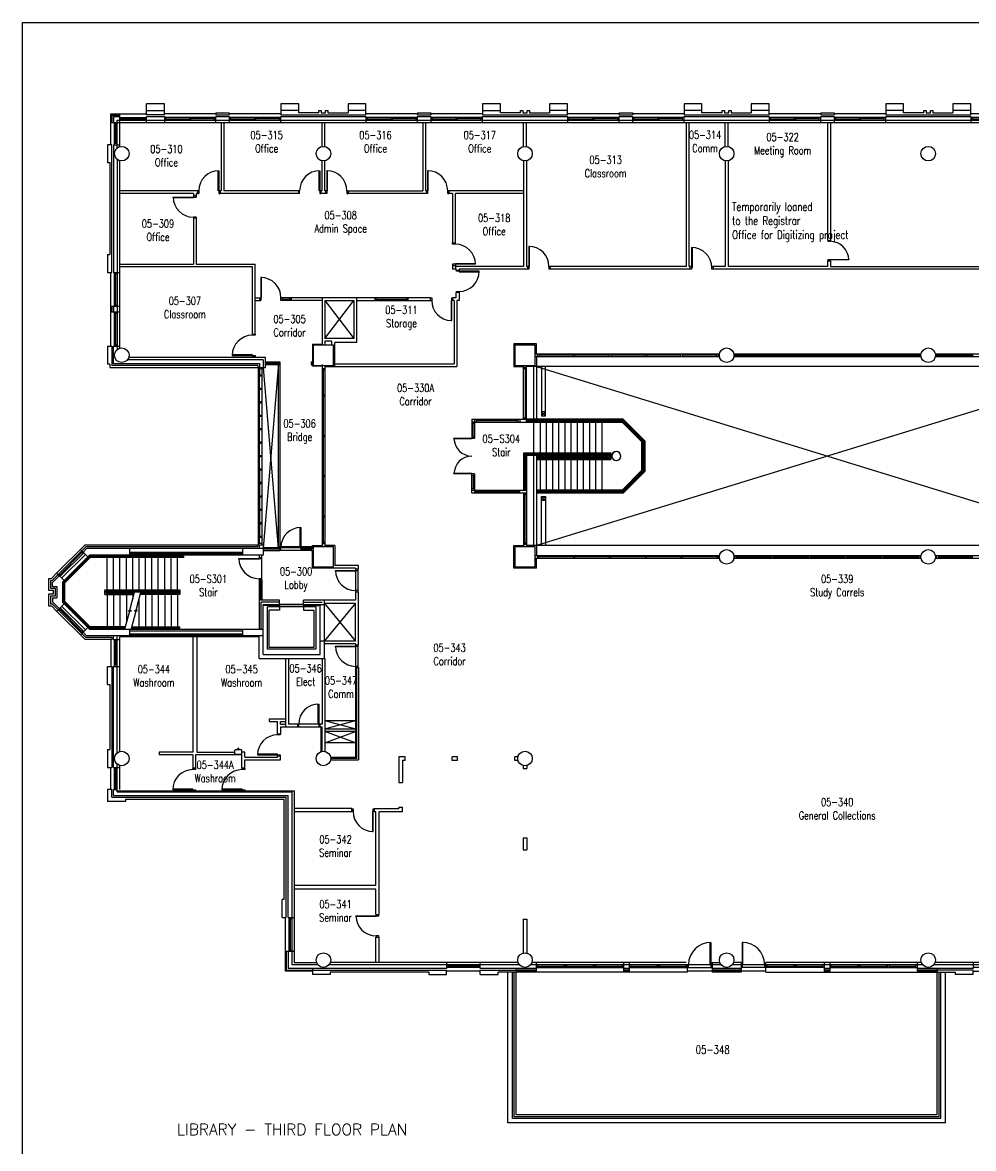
# Model space of a CAD drawing. Extents: x 11182 to 734459, y -1391328 to 152085.
# Drawn here: x 493124 to 535575, y -295377 to -245117 of the extents above; entities that cross this region are included whole.
import ezdxf
from ezdxf.enums import TextEntityAlignment as Align

# ---------------------------------------------------------------- set-up
doc = ezdxf.new("R2010")
doc.units = 0
doc.header["$LTSCALE"] = 500
doc.header["$MEASUREMENT"] = 0
doc.layers.add('0_Defpoints', color=106, linetype='CONTINUOUS', plot=False)
for name, color, linetype in [('0_room_data', 7, 'CONTINUOUS'), ('0_text', 7, 'CONTINUOUS'), ('1_Wall_Exist', 251, 'CONTINUOUS'), ('3_Text', 7, 'CONTINUOUS')]:
    doc.layers.add(name, color=color, linetype=linetype)
doc.styles.add('1_200', font='simplex.shx', dxfattribs={"width": 0.75, "height": 460})
doc.styles.get("Standard").update_dxf_attribs({"font": 'ROMANS', "height": 200})

# ---------------------------------------------------------------- blocks, each defined once
blk = doc.blocks.new('room_data')
at = {"layer": '3_Text', "style": '1_200', "width": 0.75}
for tag, p in [('ROOMNUM', (0, 0)), ('ROOMUSE', (0, -575))]:
    blk.add_attdef(tag, text='', height=345, dxfattribs=at).set_placement(p, align=Align.MIDDLE_CENTER)

msp = doc.modelspace()

# ---------------------------------------------------------------- linework, layer by layer
at = {"layer": '0_Defpoints'}
for points in [[(566261, -245117), (566261, -346839), (493124, -346839), (493124, -245117)], [(493124, -245117), (566261, -245117)]]:
    msp.add_lwpolyline(points, dxfattribs=at)
at = {"layer": '1_Wall_Exist'}
for p, q in [((499455, -248749), (498655, -248749)), ((498655, -249239), (498655, -248749)), ((499455, -249239), (499455, -248749)), ((505455, -248749), (504655, -248749)), ((504655, -248749), (504655, -249239)), ((505455, -249149), (505455, -248749)), ((508455, -248749), (507655, -248749)), ((507655, -248749), (507655, -249149)), ((508455, -249239), (508455, -248749)), ((514455, -248749), (513655, -248749)), ((513655, -248749), (513655, -249239)), ((514455, -249149), (514455, -248749)), ((517455, -248749), (516655, -248749)), ((516655, -248749), (516655, -249149)), ((517455, -249239), (517455, -248749)), ((523455, -248749), (522655, -248749)), ((522655, -248749), (522655, -249239)), ((523455, -249149), (523455, -248749)), ((526455, -248749), (525655, -248749)), ((525655, -248749), (525655, -249149)), ((526455, -249239), (526455, -248749)), ((532455, -248749), (531655, -248749)), ((531655, -248749), (531655, -249239)), ((532455, -249149), (532455, -248749)), ((535455, -248749), (534655, -248749)), ((534655, -248749), (534655, -249149)), ((535455, -249239), (535455, -248749)), ((497064, -250569), (497064, -249198)), ((497064, -249198), (498655, -249198)), ((497114, -249248), (497448, -249248)), ((497114, -249248), (497114, -249582)), ((497448, -249198), (497448, -250662)), ((498655, -249049), (499455, -249049)), ((499455, -249239), (498655, -249239)), ((501755, -249198), (499455, -249198)), ((501755, -249149), (501755, -249239)), ((501755, -249149), (502355, -249149)), ((501755, -249239), (502355, -249239)), ((502355, -249149), (502355, -249239)), ((504655, -249198), (502355, -249198)), ((505455, -249049), (504655, -249049)), ((504655, -249239), (508455, -249239)), ((506355, -249149), (505455, -249149)), ((506355, -249049), (506455, -249049)), ((506355, -249149), (506355, -249049)), ((506455, -249049), (506455, -249149)), ((506455, -249149), (506655, -249149)), ((506655, -249049), (506755, -249049)), ((506655, -249149), (506655, -249049)), ((506755, -249049), (506755, -249149)), ((506755, -249149), (507655, -249149)), ((508455, -249049), (507655, -249049)), ((508452, -249239), (508455, -249236)), ((510755, -249198), (508455, -249198)), ((510755, -249149), (510755, -249239)), ((510755, -249149), (511355, -249149)), ((510755, -249239), (511355, -249239)), ((511355, -249149), (511355, -249239)), ((513655, -249198), (511355, -249198)), ((513655, -249049), (514455, -249049)), ((513655, -249239), (517455, -249239)), ((515355, -249149), (514455, -249149)), ((515355, -249049), (515455, -249049)), ((515355, -249149), (515355, -249049)), ((515455, -249049), (515455, -249149)), ((515455, -249149), (515655, -249149)), ((515655, -249049), (515755, -249049)), ((515655, -249149), (515655, -249049)), ((515755, -249049), (515755, -249149)), ((515755, -249149), (516655, -249149)), ((517455, -249049), (516655, -249049)), ((517452, -249239), (517455, -249236)), ((519755, -249198), (517455, -249198)), ((519755, -249149), (519755, -249239)), ((519755, -249149), (520355, -249149)), ((519755, -249239), (520355, -249239)), ((520355, -249149), (520355, -249239)), ((522655, -249198), (520355, -249198)), ((523455, -249049), (522655, -249049)), ((522655, -249239), (526455, -249239)), ((524355, -249149), (523455, -249149)), ((524355, -249049), (524455, -249049)), ((524355, -249149), (524355, -249049)), ((524455, -249049), (524455, -249149)), ((524455, -249149), (524655, -249149)), ((524655, -249049), (524755, -249049)), ((524655, -249149), (524655, -249049)), ((524755, -249049), (524755, -249149)), ((524755, -249149), (525655, -249149)), ((526455, -249049), (525655, -249049)), ((526452, -249239), (526455, -249236)), ((528755, -249198), (526455, -249198)), ((528755, -249149), (528755, -249239)), ((528755, -249149), (529355, -249149)), ((528755, -249239), (529355, -249239)), ((529355, -249149), (529355, -249239)), ((531655, -249198), (529355, -249198)), ((532455, -249049), (531655, -249049)), ((531655, -249239), (535455, -249239)), ((533355, -249149), (532455, -249149)), ((533355, -249049), (533455, -249049)), ((533355, -249149), (533355, -249049)), ((533455, -249049), (533455, -249149)), ((533455, -249149), (533655, -249149)), ((533655, -249049), (533755, -249049)), ((533655, -249149), (533655, -249049)), ((533755, -249049), (533755, -249149)), ((533755, -249149), (534655, -249149)), ((535455, -249049), (534655, -249049)), ((535452, -249239), (535455, -249236)), ((537755, -249198), (535455, -249198)), ((497064, -249582), (561046, -249582)), ((497180, -249314), (497448, -249314)), ((497180, -249314), (497180, -249582)), ((497228, -250569), (497228, -249582)), ((497228, -249632), (497348, -249632)), ((497288, -250520), (497288, -249632)), ((497348, -249482), (498655, -249482)), ((497348, -250719), (497348, -249482)), ((497448, -249362), (498655, -249362)), ((497499, -249482), (497499, -249362)), ((497499, -249422), (498605, -249422)), ((498605, -249362), (498605, -249482)), ((498655, -249314), (499455, -249314)), ((498655, -249582), (498655, -249314)), ((498655, -249482), (498655, -249362)), ((498655, -249482), (560762, -249482)), ((499455, -249314), (499455, -249582)), ((501755, -249362), (499455, -249362)), ((499518, -249482), (499518, -249362)), ((499518, -249422), (500574, -249422)), ((500574, -249362), (500574, -249482)), ((500637, -249482), (500637, -249362)), ((501692, -249422), (500637, -249422)), ((501692, -249482), (501692, -249362)), ((501755, -249314), (502355, -249314)), ((501755, -249582), (501755, -249314)), ((501993, -249582), (501993, -252630)), ((502117, -249582), (502117, -252630)), ((502355, -249314), (502355, -249582)), ((504655, -249362), (502355, -249362)), ((502418, -249482), (502418, -249362)), ((502418, -249422), (503474, -249422)), ((503474, -249362), (503474, -249482)), ((503537, -249482), (503537, -249362)), ((504592, -249422), (503537, -249422)), ((504592, -249482), (504592, -249362)), ((504655, -249314), (508455, -249314)), ((504655, -249582), (504655, -249314)), ((506493, -250650), (506493, -249582)), ((506617, -250650), (506617, -249582)), ((508455, -249314), (508455, -249582)), ((510755, -249362), (508455, -249362)), ((508518, -249482), (508518, -249362)), ((508518, -249422), (509574, -249422)), ((509574, -249362), (509574, -249482)), ((509637, -249482), (509637, -249362)), ((510692, -249422), (509637, -249422)), ((510692, -249482), (510692, -249362)), ((510755, -249314), (511355, -249314)), ((510755, -249582), (510755, -249314)), ((510993, -249582), (510993, -252630)), ((511117, -249582), (511117, -252630)), ((511355, -249314), (511355, -249582)), ((513655, -249362), (511355, -249362)), ((511418, -249482), (511418, -249362)), ((511418, -249422), (512474, -249422)), ((512474, -249362), (512474, -249482)), ((512537, -249482), (512537, -249362)), ((513592, -249422), (512537, -249422)), ((513592, -249482), (513592, -249362)), ((513655, -249314), (517455, -249314)), ((513655, -249582), (513655, -249314)), ((515493, -250650), (515493, -249582)), ((515617, -250650), (515617, -249582)), ((517455, -249314), (517455, -249582)), ((519755, -249362), (517455, -249362)), ((517518, -249482), (517518, -249362)), ((517518, -249422), (518574, -249422)), ((518574, -249362), (518574, -249482)), ((518637, -249482), (518637, -249362)), ((519692, -249422), (518637, -249422)), ((519692, -249482), (519692, -249362)), ((519755, -249314), (520355, -249314)), ((519755, -249582), (519755, -249314)), ((520355, -249314), (520355, -249582)), ((522655, -249362), (520355, -249362)), ((520418, -249482), (520418, -249362)), ((520418, -249422), (521474, -249422)), ((521474, -249362), (521474, -249482)), ((521537, -249482), (521537, -249362)), ((522592, -249422), (521537, -249422)), ((522592, -249482), (522592, -249362)), ((522655, -249314), (526455, -249314)), ((522655, -249582), (522655, -249314)), ((522757, -256009), (522757, -249582)), ((522881, -256009), (522881, -249582)), ((524493, -250650), (524493, -249582)), ((524617, -250650), (524617, -249582)), ((526455, -249314), (526455, -249582)), ((528755, -249362), (526455, -249362)), ((526518, -249482), (526518, -249362)), ((526518, -249422), (527574, -249422)), ((527574, -249362), (527574, -249482)), ((527637, -249482), (527637, -249362)), ((528692, -249422), (527637, -249422)), ((528692, -249482), (528692, -249362)), ((528755, -249314), (529355, -249314)), ((528755, -249582), (528755, -249314)), ((529062, -249582), (529062, -254841)), ((529186, -249582), (529186, -254841)), ((529355, -249314), (529355, -249582)), ((531655, -249362), (529355, -249362)), ((529418, -249482), (529418, -249362)), ((529418, -249422), (530474, -249422)), ((530474, -249362), (530474, -249482)), ((530537, -249482), (530537, -249362)), ((531592, -249422), (530537, -249422)), ((531592, -249482), (531592, -249362)), ((531655, -249314), (535455, -249314)), ((531655, -249582), (531655, -249314)), ((535455, -249314), (535455, -249582)), ((537755, -249362), (535455, -249362)), ((535518, -249482), (535518, -249362)), ((535518, -249422), (536574, -249422)), ((497105, -250569), (496915, -250569)), ((496915, -250569), (496915, -251369)), ((497105, -256269), (497105, -250569)), ((497180, -250569), (497180, -256269)), ((497180, -250569), (497448, -250569)), ((497348, -250520), (497228, -250520)), ((497348, -251220), (497348, -259719)), ((497448, -251276), (497448, -259662)), ((506493, -252630), (506493, -251288)), ((506617, -252630), (506617, -251288)), ((515493, -251289), (515493, -256009)), ((515617, -251289), (515617, -256009)), ((524493, -251289), (524493, -256009)), ((524617, -251289), (524617, -256009)), ((496915, -251369), (497015, -251369)), ((497015, -251369), (497015, -255469)), ((501862, -251730), (501892, -251730)), ((501862, -252630), (501862, -251730)), ((501892, -251730), (501892, -252750)), ((506364, -251730), (506394, -251730)), ((506364, -252630), (506364, -251730)), ((506394, -251730), (506394, -252750)), ((506734, -251730), (506704, -251730)), ((506704, -251730), (506704, -252750)), ((506734, -252630), (506734, -251730)), ((511234, -251730), (511204, -251730)), ((511204, -251730), (511204, -252750)), ((511234, -252630), (511234, -251730)), ((500992, -252630), (497448, -252630)), ((500750, -252754), (497448, -252754)), ((500750, -252754), (500750, -252937)), ((500874, -252754), (500874, -252907)), ((500942, -252754), (500874, -252754)), ((500942, -252630), (500942, -252754)), ((500942, -252750), (500992, -252750)), ((500992, -252630), (500992, -252750)), ((501993, -252630), (501862, -252630)), ((501892, -252750), (501942, -252750)), ((501942, -252630), (501942, -252754)), ((505444, -252754), (501942, -252754)), ((505494, -252630), (502117, -252630)), ((505444, -252630), (505444, -252754)), ((505494, -252750), (505444, -252750)), ((505494, -252750), (505494, -252630)), ((506493, -252630), (506364, -252630)), ((506394, -252750), (506444, -252750)), ((506444, -252630), (506444, -252754)), ((506654, -252754), (506444, -252754)), ((506734, -252630), (506617, -252630)), ((506654, -252630), (506654, -252754)), ((506704, -252750), (506654, -252750)), ((507604, -252630), (507604, -252750)), ((507604, -252630), (510993, -252630)), ((507604, -252750), (507654, -252750)), ((507654, -252630), (507654, -252754)), ((511154, -252754), (507654, -252754)), ((511234, -252630), (511117, -252630)), ((511154, -252630), (511154, -252754)), ((511204, -252750), (511154, -252750)), ((515493, -252630), (512104, -252630)), ((512104, -252750), (512104, -252630)), ((512104, -252750), (512154, -252750)), ((512154, -252630), (512154, -252754)), ((512321, -252754), (512154, -252754)), ((512321, -252754), (512321, -254958)), ((512445, -255008), (512445, -252754)), ((515493, -252754), (512445, -252754)), ((499850, -252907), (500874, -252907)), ((499850, -252937), (499850, -252907)), ((500750, -252937), (499850, -252937)), ((500874, -252857), (500750, -252857)), ((500874, -253807), (500750, -253807)), ((500750, -253807), (500750, -255897)), ((500874, -253807), (500874, -255897)), ((500874, -253857), (500750, -253857)), ((512321, -254958), (512445, -254958)), ((512325, -255008), (512325, -254958)), ((512445, -255008), (512325, -255008)), ((515753, -255109), (515723, -255109)), ((515723, -255109), (515723, -256129)), ((515753, -256009), (515753, -255109)), ((522983, -255157), (522983, -256133)), ((523021, -255157), (523021, -256071)), ((529062, -254841), (529186, -254841)), ((529074, -254841), (529074, -254883)), ((529074, -254883), (529174, -254883)), ((529174, -254883), (529174, -254841)), ((496915, -255472), (496918, -255469)), ((496915, -255469), (497015, -255469)), ((496915, -255469), (496915, -256269)), ((529062, -255755), (529186, -255755)), ((529062, -255755), (529062, -256009)), ((529074, -255714), (529074, -255755)), ((530006, -255714), (529074, -255714)), ((529174, -255755), (529174, -255689)), ((529174, -255689), (530006, -255689)), ((529186, -255755), (529186, -256009)), ((530006, -255689), (530006, -255714)), ((496915, -256269), (497105, -256269)), ((497064, -259569), (497064, -256269)), ((497180, -256269), (497448, -256269)), ((497228, -257794), (497228, -256269)), ((497228, -256320), (497348, -256320)), ((497288, -257744), (497288, -256320)), ((497448, -255897), (500750, -255897)), ((503383, -256021), (497448, -256021)), ((500874, -255897), (503507, -255897)), ((503383, -259075), (503383, -256021)), ((503507, -259025), (503507, -255897)), ((512321, -255958), (512445, -255958)), ((512321, -255958), (512321, -256133)), ((512488, -256133), (512321, -256133)), ((512325, -255908), (512325, -255958)), ((513345, -255908), (512325, -255908)), ((512445, -255878), (513345, -255878)), ((512445, -255878), (512445, -256133)), ((515493, -256009), (512445, -256009)), ((512488, -256170), (512488, -256133)), ((512488, -256170), (512612, -256170)), ((512492, -256220), (512492, -256170)), ((513512, -256220), (512492, -256220)), ((512612, -256133), (512612, -256250)), ((515673, -256133), (512612, -256133)), ((512612, -256250), (513512, -256250)), ((515753, -256009), (515617, -256009)), ((515673, -256009), (515673, -256133)), ((515723, -256129), (515673, -256129)), ((516623, -256009), (516623, -256129)), ((522757, -256009), (516623, -256009)), ((516673, -256129), (516623, -256129)), ((516673, -256009), (516673, -256133)), ((522982, -256133), (516673, -256133)), ((522983, -256009), (522881, -256009)), ((522932, -256133), (522932, -256009)), ((522983, -256133), (522932, -256133)), ((523021, -256071), (522983, -256071)), ((523897, -256009), (523948, -256009)), ((523897, -256133), (523897, -256009)), ((524493, -256009), (523897, -256009)), ((523948, -256133), (523897, -256133)), ((523948, -256009), (523948, -256133)), ((546763, -256133), (523948, -256133)), ((529062, -256009), (524617, -256009)), ((529186, -256009), (546713, -256009)), ((503761, -256499), (503761, -257519)), ((503791, -256503), (503761, -256503)), ((503791, -257399), (503791, -256499)), ((512612, -257170), (512488, -257170)), ((512488, -257399), (512488, -257170)), ((512492, -257120), (512612, -257120)), ((512492, -257170), (512492, -257120)), ((512612, -257120), (512612, -257523)), ((497448, -257794), (497064, -257794)), ((497114, -257794), (497114, -258044)), ((497180, -257794), (497180, -258044)), ((497348, -257744), (497228, -257744)), ((503507, -257399), (503791, -257399)), ((503507, -257519), (503761, -257519)), ((503711, -257519), (503711, -257399)), ((511339, -257399), (504661, -257399)), ((504661, -257519), (504661, -257399)), ((506493, -257519), (504661, -257519)), ((504711, -257399), (504711, -257519)), ((504711, -257459), (505061, -257459)), ((505061, -257399), (505061, -257519)), ((505111, -257399), (505111, -257519)), ((506493, -257399), (506493, -259519)), ((506617, -257523), (507917, -259219)), ((506617, -259219), (507917, -257523)), ((506617, -257523), (507917, -257523)), ((506617, -257523), (506617, -259219)), ((507917, -257523), (507917, -259219)), ((508041, -259400), (508041, -257399)), ((508041, -257523), (511389, -257523)), ((508853, -257399), (508853, -257523)), ((508903, -257399), (508903, -257523)), ((508903, -257461), (510275, -257461)), ((510275, -257399), (510275, -257523)), ((510326, -257399), (510326, -257523)), ((511339, -257523), (511339, -257399)), ((511339, -257403), (511389, -257403)), ((511389, -257403), (511389, -257523)), ((512259, -257523), (512259, -258423)), ((512389, -257523), (512259, -257523)), ((512289, -258423), (512289, -257403)), ((512289, -257403), (512339, -257403)), ((512488, -257399), (512339, -257399)), ((512339, -257523), (512339, -257399)), ((512389, -257523), (512389, -260351)), ((512513, -257523), (512513, -260475)), ((512612, -257523), (512513, -257523)), ((497448, -258044), (497064, -258044)), ((497228, -259569), (497228, -258044)), ((497228, -258095), (497348, -258095)), ((497288, -259519), (497288, -258095)), ((512259, -258423), (512289, -258423)), ((503383, -259025), (503507, -259025)), ((503503, -259075), (503383, -259075)), ((503503, -259025), (503503, -259075)), ((507917, -259219), (506617, -259219)), ((496915, -259569), (497105, -259569)), ((496915, -259569), (496915, -260369)), ((497105, -259569), (497105, -260419)), ((497180, -260344), (497180, -259569)), ((497180, -259569), (497448, -259569)), ((497348, -259519), (497228, -259519)), ((506065, -259479), (506065, -260260)), ((506065, -259479), (506493, -259479)), ((506105, -259519), (506105, -260419)), ((507005, -259519), (506105, -259519)), ((506617, -259343), (506617, -259519)), ((506937, -259343), (506617, -259343)), ((506617, -259343), (506617, -259519)), ((506937, -259519), (506937, -259343)), ((506937, -259519), (506937, -259343)), ((507005, -260419), (507005, -259519)), ((508041, -259400), (507061, -259400)), ((507061, -260475), (507061, -259400)), ((515049, -259463), (515049, -260475)), ((516061, -259463), (515049, -259463)), ((515105, -259519), (515105, -260419)), ((516005, -259519), (515105, -259519)), ((516005, -260419), (516005, -259519)), ((516061, -259907), (516061, -259463)), ((497180, -260344), (503697, -260344)), ((503865, -260176), (497806, -260176)), ((503965, -260076), (497862, -260076)), ((502483, -259945), (502483, -259975)), ((503383, -259945), (502483, -259945)), ((502483, -259975), (503503, -259975)), ((503383, -260076), (503383, -259945)), ((503383, -260025), (503507, -260025)), ((503503, -259975), (503503, -260025)), ((503507, -260076), (503507, -260025)), ((503697, -260344), (503697, -260509)), ((503865, -260176), (503865, -260509)), ((504555, -260344), (503865, -268594)), ((503965, -260509), (503965, -260076)), ((503965, -260260), (504615, -260260)), ((503965, -260322), (504615, -260322)), ((504555, -260344), (503965, -260344)), ((504555, -268594), (504555, -260344)), ((504615, -260260), (504615, -260384)), ((506015, -260260), (506105, -260260)), ((506015, -260260), (506015, -260384)), ((506015, -260322), (506105, -260322)), ((516005, -259907), (524236, -259907)), ((516005, -260031), (524236, -260031)), ((516061, -260031), (516061, -262819)), ((516115, -260031), (516115, -259907)), ((516178, -259907), (516178, -260031)), ((517716, -259969), (516178, -259969)), ((517716, -260031), (517716, -259907)), ((517779, -259907), (517779, -260031)), ((519316, -259969), (517779, -259969)), ((519316, -260031), (519316, -259907)), ((519379, -259907), (519379, -260031)), ((520917, -259969), (519379, -259969)), ((520917, -260031), (520917, -259907)), ((520980, -259907), (520980, -260031)), ((522517, -259969), (520980, -259969)), ((522517, -260031), (522517, -259907)), ((522580, -259907), (522580, -260031)), ((524117, -259969), (522580, -259969)), ((524117, -260031), (524117, -259907)), ((524180, -259907), (524180, -260031)), ((524875, -259907), (533236, -259907)), ((524875, -260031), (533236, -260031)), ((524930, -259907), (524930, -260031)), ((524993, -260031), (524993, -259907)), ((524993, -259969), (526568, -259969)), ((526568, -259907), (526568, -260031)), ((526631, -260031), (526631, -259907)), ((526631, -259969), (528205, -259969)), ((528205, -259907), (528205, -260031)), ((528268, -260031), (528268, -259907)), ((528268, -259969), (529843, -259969)), ((529843, -259907), (529843, -260031)), ((529906, -260031), (529906, -259907)), ((529906, -259969), (531480, -259969)), ((531480, -259907), (531480, -260031)), ((531543, -260031), (531543, -259907)), ((531543, -259969), (533117, -259969)), ((533117, -259907), (533117, -260031)), ((533180, -260031), (533180, -259907)), ((533875, -259907), (542105, -259907)), ((533875, -260031), (542105, -260031)), ((533930, -259907), (533930, -260031)), ((533993, -260031), (533993, -259907)), ((533993, -259969), (535531, -259969)), ((535531, -259907), (535531, -260031)), ((497015, -260369), (496915, -260369)), ((497015, -260369), (497015, -260509)), ((497015, -260509), (503622, -260509)), ((503622, -260419), (497105, -260419)), ((503622, -260419), (503622, -260509)), ((503642, -260509), (503965, -260509)), ((503642, -260509), (503642, -268429)), ((503812, -260573), (503642, -260573)), ((503642, -260838), (503812, -260838)), ((503697, -260573), (503697, -260838)), ((503812, -260509), (503812, -268429)), ((504555, -268594), (503879, -260509)), ((503965, -260384), (504615, -260384)), ((504605, -260384), (504605, -268678)), ((506015, -260384), (506105, -260384)), ((506065, -260459), (506065, -260384)), ((506493, -260459), (506065, -260459)), ((506105, -260419), (507005, -260419)), ((506493, -260384), (506493, -268519)), ((506493, -260559), (506617, -260559)), ((506493, -260609), (506617, -260609)), ((506555, -261738), (506555, -260609)), ((506617, -260419), (506617, -268519)), ((506617, -260475), (512513, -260475)), ((507061, -260475), (506617, -260475)), ((507061, -260351), (512389, -260351)), ((515049, -260475), (515493, -260475)), ((515105, -260419), (516005, -260419)), ((515493, -262827), (515493, -260419)), ((515617, -260519), (515493, -260519)), ((515617, -260582), (515493, -260582)), ((515555, -260582), (515555, -262762)), ((515617, -262949), (515617, -260419)), ((545347, -260475), (515617, -260475)), ((515955, -262817), (515955, -260419)), ((516061, -260475), (542049, -268463)), ((542049, -260475), (516061, -268463)), ((516294, -260475), (516294, -262669)), ((516474, -262669), (516474, -260475)), ((503812, -260902), (503642, -260902)), ((503697, -261438), (503697, -260902)), ((503642, -261438), (503812, -261438)), ((503812, -261502), (503642, -261502)), ((503697, -262038), (503697, -261502)), ((506493, -261738), (506617, -261738)), ((506617, -261801), (506493, -261801)), ((506555, -263538), (506555, -261801)), ((503642, -262038), (503812, -262038)), ((503812, -262102), (503642, -262102)), ((503697, -262638), (503697, -262102)), ((503642, -262638), (503812, -262638)), ((503812, -262702), (503642, -262702)), ((503697, -263238), (503697, -262702)), ((513181, -262825), (513181, -263619)), ((513181, -262825), (515617, -262825)), ((513305, -262825), (513305, -263669)), ((513368, -262825), (513368, -262949)), ((515254, -262949), (515254, -262825)), ((515317, -262825), (515317, -262949)), ((515493, -262762), (515617, -262762)), ((519939, -262819), (515617, -262819)), ((516230, -262819), (516230, -264415)), ((516294, -262489), (516474, -262669)), ((516474, -262489), (516294, -262669)), ((516474, -262489), (516294, -262489)), ((516294, -262669), (516474, -262669)), ((516505, -262819), (516505, -264415)), ((516780, -262819), (516780, -264415)), ((517055, -262819), (517055, -264415)), ((517330, -262819), (517330, -264415)), ((517605, -262819), (517605, -264415)), ((517880, -262819), (517880, -264415)), ((518155, -262819), (518155, -264415)), ((518430, -262819), (518430, -264415)), ((518705, -262819), (518705, -264415)), ((518980, -262819), (518980, -266119)), ((520905, -263786), (519939, -262819)), ((503642, -263238), (503812, -263238)), ((503812, -263302), (503642, -263302)), ((503697, -263838), (503697, -263302)), ((513181, -262947), (513305, -262947)), ((513305, -263010), (513181, -263010)), ((513243, -263619), (513243, -263010)), ((513305, -262949), (519885, -262949)), ((513368, -262887), (515254, -262887)), ((519920, -262864), (515617, -262864)), ((519904, -262904), (515617, -262904)), ((515955, -264339), (515955, -262949)), ((520775, -263840), (519885, -262949)), ((520820, -263821), (519904, -262904)), ((520860, -263805), (519920, -262864)), ((503642, -263838), (503812, -263838)), ((506493, -263538), (506617, -263538)), ((506617, -263601), (506493, -263601)), ((506555, -265338), (506555, -263601)), ((512385, -263669), (513305, -263669)), ((512385, -263699), (512385, -263669)), ((513185, -263699), (512385, -263699)), ((513181, -263619), (513305, -263619)), ((513185, -263619), (513185, -263699)), ((520775, -265099), (520775, -263840)), ((520820, -265118), (520820, -263821)), ((520860, -265134), (520860, -263805)), ((520905, -263786), (520905, -265153)), ((503812, -263902), (503642, -263902)), ((503697, -264438), (503697, -263902)), ((515487, -264319), (515487, -265989)), ((515487, -264319), (519385, -264319)), ((515532, -264364), (515532, -265989)), ((515532, -264364), (519340, -264364)), ((519340, -264364), (519340, -264574)), ((519385, -264319), (519385, -264619)), ((503642, -264438), (503812, -264438)), ((503812, -264502), (503642, -264502)), ((503697, -265038), (503697, -264502)), ((515555, -264415), (515555, -264446)), ((515555, -264415), (518980, -264415)), ((515572, -264404), (515572, -265989)), ((515572, -264404), (519300, -264404)), ((519255, -264449), (515617, -264449)), ((515617, -264449), (515617, -268519)), ((515955, -268519), (515955, -264449)), ((516061, -264469), (516061, -268907)), ((519255, -264489), (516062, -264489)), ((516062, -264524), (518980, -264524)), ((516062, -264534), (519300, -264534)), ((516062, -264574), (519340, -264574)), ((516062, -264619), (519385, -264619)), ((516230, -264524), (516230, -266119)), ((516505, -264524), (516505, -266119)), ((516780, -264524), (516780, -266119)), ((517055, -264524), (517055, -266119)), ((517330, -264524), (517330, -266119)), ((517605, -264524), (517605, -266119)), ((517880, -264524), (517880, -266119)), ((518155, -264524), (518155, -266119)), ((518430, -264524), (518430, -266119)), ((518705, -264524), (518705, -266119)), ((519255, -264449), (519255, -264489)), ((519300, -264404), (519300, -264534)), ((503642, -265038), (503812, -265038)), ((503812, -265102), (503642, -265102)), ((503697, -265102), (503697, -265638)), ((506493, -265338), (506617, -265338)), ((512385, -265239), (513185, -265239)), ((512385, -265269), (512385, -265239)), ((513305, -265269), (512385, -265269)), ((513181, -265319), (513305, -265319)), ((513181, -266113), (513181, -265319)), ((513185, -265319), (513185, -265239)), ((513243, -265319), (513243, -265928)), ((513305, -265269), (513305, -266113)), ((519885, -265989), (520775, -265099)), ((519904, -266034), (520820, -265118)), ((519920, -266074), (520860, -265134)), ((519939, -266119), (520905, -265153)), ((503642, -265638), (503812, -265638)), ((503812, -265702), (503642, -265702)), ((503697, -265702), (503697, -266238)), ((506617, -265401), (506493, -265401)), ((506555, -267138), (506555, -265401)), ((503642, -266238), (503812, -266238)), ((503812, -266302), (503642, -266302)), ((503697, -266302), (503697, -266838)), ((513305, -265928), (513181, -265928)), ((513181, -265991), (513305, -265991)), ((513185, -266113), (515617, -266113)), ((513305, -265989), (515617, -265989)), ((513368, -266113), (513368, -265989)), ((513368, -266051), (515254, -266051)), ((515254, -265989), (515254, -266113)), ((515317, -266113), (515317, -265989)), ((515493, -266113), (515493, -268519)), ((515493, -266176), (515617, -266176)), ((515555, -268356), (515555, -266176)), ((519885, -265989), (516062, -265989)), ((519904, -266034), (516062, -266034)), ((519920, -266074), (516062, -266074)), ((519939, -266119), (516062, -266119)), ((516294, -268463), (516294, -266269)), ((516294, -266269), (516474, -266269)), ((516294, -266449), (516474, -266269)), ((516474, -266449), (516294, -266269)), ((516474, -266269), (516474, -268463)), ((503642, -266838), (503812, -266838)), ((516474, -266449), (516294, -266449)), ((503812, -266902), (503642, -266902)), ((503697, -266902), (503697, -267438)), ((506493, -267138), (506617, -267138)), ((506617, -267201), (506493, -267201)), ((506555, -268329), (506555, -267201)), ((503642, -267438), (503812, -267438)), ((503812, -267502), (503642, -267502)), ((503697, -267502), (503697, -268038)), ((505525, -267654), (505555, -267654)), ((505525, -268554), (505525, -267654)), ((505555, -267654), (505555, -268674)), ((503642, -268038), (503812, -268038)), ((503812, -268102), (503642, -268102)), ((503812, -268366), (503642, -268366)), ((503697, -268366), (503697, -268102)), ((506617, -268329), (506493, -268329)), ((506493, -268379), (506617, -268379)), ((515617, -268356), (515493, -268356)), ((495952, -268519), (494450, -270021)), ((495915, -268429), (494647, -269697)), ((494746, -269725), (495736, -268735)), ((494789, -269768), (495779, -268778)), ((494796, -269845), (495856, -268785)), ((495931, -268859), (494870, -269920)), ((495708, -268636), (496037, -268965)), ((495736, -268735), (495821, -268820)), ((495825, -268753), (495983, -268594)), ((495915, -268429), (503622, -268429)), ((503622, -268519), (495952, -268519)), ((504555, -268594), (495983, -268594)), ((497907, -268594), (497907, -268894)), ((497907, -268762), (502965, -268762)), ((497907, -268814), (502965, -268814)), ((502965, -268894), (502965, -268594)), ((503615, -268519), (503622, -268512)), ((503622, -268519), (503622, -268429)), ((503642, -268429), (503865, -268429)), ((503697, -268594), (503697, -268429)), ((503865, -268429), (503865, -268894)), ((503865, -268554), (506105, -268554)), ((503865, -268616), (504605, -268616)), ((503865, -268678), (504605, -268678)), ((507005, -268519), (504555, -268519)), ((504605, -268674), (506015, -268674)), ((504655, -268674), (504655, -268554)), ((505565, -268554), (505565, -268674)), ((505605, -268674), (505605, -268554)), ((505615, -268674), (505615, -268554)), ((505615, -268614), (505965, -268614)), ((505965, -268554), (505965, -268674)), ((506015, -268554), (506015, -268678)), ((506105, -268616), (506015, -268616)), ((506015, -268678), (506105, -268678)), ((506049, -268463), (506049, -268554)), ((506049, -268463), (506493, -268463)), ((506049, -268678), (506049, -269475)), ((506105, -268519), (506105, -269419)), ((507061, -268463), (506617, -268463)), ((507005, -269419), (507005, -268519)), ((507061, -268463), (507061, -269351)), ((515049, -268463), (515493, -268463)), ((515049, -269475), (515049, -268463)), ((515105, -268519), (515105, -269419)), ((516005, -268519), (515105, -268519)), ((515617, -268419), (515493, -268419)), ((545347, -268463), (515617, -268463)), ((516005, -269419), (516005, -268519)), ((494905, -270096), (496107, -268894)), ((494955, -270117), (496128, -268944)), ((495005, -270138), (496149, -268994)), ((503865, -268894), (496107, -268894)), ((500305, -268944), (496128, -268944)), ((500305, -268994), (496149, -268994)), ((496905, -268944), (496905, -268894)), ((496905, -270444), (496905, -268994)), ((497190, -268944), (497190, -268894)), ((497190, -270444), (497190, -268994)), ((497475, -268944), (497475, -268894)), ((497475, -270444), (497475, -268994)), ((497760, -268944), (497760, -268894)), ((497760, -270444), (497760, -268994)), ((498045, -268944), (498045, -268894)), ((498045, -270444), (498045, -268994)), ((498330, -268944), (498330, -268894)), ((498330, -270444), (498330, -268994)), ((498615, -268944), (498615, -268894)), ((498615, -270444), (498615, -268994)), ((498900, -268944), (498900, -268894)), ((498900, -270444), (498900, -268994)), ((499185, -268944), (499185, -268894)), ((499185, -270444), (499185, -268994)), ((499470, -268944), (499470, -268894)), ((499470, -270444), (499470, -268994)), ((499755, -268944), (499755, -268894)), ((499755, -270444), (499755, -268994)), ((500040, -268944), (500040, -268894)), ((500040, -270444), (500040, -268994)), ((500305, -268944), (500305, -268994)), ((502783, -269044), (503803, -269044)), ((502783, -269074), (502783, -269044)), ((503683, -269074), (502783, -269074)), ((503683, -268894), (503683, -269074)), ((503683, -268994), (503807, -268994)), ((503803, -269994), (503803, -268994)), ((503807, -268994), (503807, -268894)), ((508117, -269351), (507061, -269351)), ((508117, -269525), (508117, -269351)), ((516005, -268907), (524236, -268907)), ((516005, -269031), (524236, -269031)), ((516061, -269475), (516061, -269031)), ((516115, -268907), (516115, -269031)), ((516178, -269031), (516178, -268907)), ((517716, -268969), (516178, -268969)), ((517716, -268907), (517716, -269031)), ((517779, -269031), (517779, -268907)), ((519316, -268969), (517779, -268969)), ((519316, -268907), (519316, -269031)), ((519379, -269031), (519379, -268907)), ((520917, -268969), (519379, -268969)), ((520917, -268907), (520917, -269031)), ((520980, -269031), (520980, -268907)), ((522517, -268969), (520980, -268969)), ((522517, -268907), (522517, -269031)), ((522580, -269031), (522580, -268907)), ((524117, -268969), (522580, -268969)), ((524117, -268907), (524117, -269031)), ((524180, -269031), (524180, -268907)), ((524875, -268907), (533236, -268907)), ((524875, -269031), (533236, -269031)), ((524930, -269031), (524930, -268907)), ((524993, -268907), (524993, -269031)), ((524993, -268969), (526568, -268969)), ((526568, -269031), (526568, -268907)), ((526631, -268907), (526631, -269031)), ((526631, -268969), (528205, -268969)), ((528205, -269031), (528205, -268907)), ((528268, -268907), (528268, -269031)), ((528268, -268969), (529843, -268969)), ((529843, -269031), (529843, -268907)), ((529906, -268907), (529906, -269031)), ((529906, -268969), (531480, -268969)), ((531480, -269031), (531480, -268907)), ((531543, -268907), (531543, -269031)), ((531543, -268969), (533117, -268969)), ((533117, -269031), (533117, -268907)), ((533180, -268907), (533180, -269031)), ((533875, -268907), (542105, -268907)), ((533875, -269031), (542105, -269031)), ((533930, -269031), (533930, -268907)), ((533993, -268907), (533993, -269031)), ((533993, -268969), (535531, -268969)), ((535531, -269031), (535531, -268907)), ((494647, -269697), (494413, -269931)), ((494764, -269814), (494481, -270096)), ((494647, -269697), (494976, -270026)), ((494831, -269810), (494746, -269725)), ((507993, -269475), (506049, -269475)), ((506105, -269419), (507005, -269419)), ((507093, -269575), (508113, -269575)), ((507093, -269605), (507093, -269575)), ((507993, -269605), (507093, -269605)), ((507993, -269475), (507993, -270907)), ((508117, -269525), (507993, -269525)), ((508113, -270525), (508113, -269525)), ((516061, -269475), (515049, -269475)), ((515105, -269419), (516005, -269419)), ((494290, -269931), (494290, -270461)), ((494290, -269931), (494413, -269931)), ((494380, -270021), (494380, -270371)), ((494380, -270021), (494450, -270021)), ((494380, -270371), (494580, -270371)), ((494449, -270019), (494452, -270019)), ((494455, -270296), (494455, -270096)), ((494455, -270096), (494481, -270096)), ((494455, -270296), (494655, -270296)), ((494580, -270371), (494580, -270717)), ((494655, -270296), (494655, -270792)), ((494905, -270096), (494905, -270992)), ((494955, -270117), (494955, -270972)), ((495005, -270138), (495005, -270951)), ((503803, -269944), (503683, -269944)), ((503683, -269944), (503683, -272194)), ((503683, -269994), (503807, -269994)), ((503745, -269994), (503745, -270907)), ((503807, -269994), (503807, -270907)), ((494290, -270461), (494490, -270461)), ((494290, -270627), (494290, -271157)), ((494490, -270627), (494290, -270627)), ((494380, -270717), (494380, -271067)), ((494580, -270717), (494380, -270717)), ((494455, -270792), (494655, -270792)), ((494455, -270792), (494455, -270992)), ((494490, -270461), (494490, -270627)), ((496805, -270444), (500140, -270444)), ((496805, -270644), (496805, -270444)), ((496805, -270644), (498097, -270644)), ((496855, -270494), (500090, -270494)), ((496855, -270594), (496855, -270494)), ((496855, -270594), (498111, -270594)), ((496905, -270494), (496905, -270594)), ((500040, -270544), (496905, -270544)), ((496905, -270644), (496905, -272094)), ((497190, -270494), (497190, -270594)), ((497190, -270644), (497190, -272094)), ((497475, -270494), (497475, -270594)), ((497475, -270644), (497475, -272094)), ((497760, -270494), (497760, -270594)), ((497760, -270644), (497760, -271902)), ((497909, -271349), (498124, -270544)), ((498045, -270494), (498045, -270594)), ((498045, -270644), (498045, -270839)), ((498192, -271342), (498405, -270544)), ((498330, -270544), (498330, -270494)), ((498330, -272094), (498330, -270824)), ((500140, -270644), (498379, -270644)), ((500090, -270594), (498392, -270594)), ((498615, -270494), (498615, -270594)), ((498615, -270644), (498615, -272094)), ((498900, -270494), (498900, -270594)), ((498900, -270644), (498900, -272094)), ((499185, -270494), (499185, -270594)), ((499185, -270644), (499185, -272094)), ((499470, -270494), (499470, -270594)), ((499470, -270644), (499470, -272094)), ((499755, -270494), (499755, -270594)), ((499755, -270644), (499755, -272094)), ((500040, -270494), (500040, -270594)), ((500040, -270644), (500040, -272094)), ((500090, -270494), (500090, -270594)), ((500140, -270444), (500140, -270644)), ((508113, -270475), (507993, -270475)), ((507993, -270525), (508117, -270525)), ((508117, -272905), (508117, -270525)), ((494290, -271157), (494413, -271157)), ((494380, -271067), (494450, -271067)), ((494647, -271392), (494413, -271157)), ((494449, -271069), (494452, -271069)), ((494450, -271067), (495952, -272569)), ((494455, -270992), (494481, -270992)), ((494764, -271275), (494481, -270992)), ((494647, -271392), (494711, -271328)), ((495915, -272659), (494647, -271392)), ((494711, -271328), (494976, -271063)), ((494746, -271364), (494711, -271328)), ((494831, -271279), (494746, -271364)), ((494789, -271321), (495779, -272311)), ((494796, -271243), (495856, -272304)), ((494831, -271279), (495821, -272269)), ((495931, -272230), (494870, -271169)), ((494905, -270992), (496107, -272194)), ((494955, -270972), (496128, -272144)), ((495005, -270951), (496149, -272094)), ((497894, -271403), (497683, -272193)), ((497839, -271378), (497986, -271378)), ((497839, -271378), (497894, -271403)), ((497986, -271378), (497909, -271349)), ((498177, -271397), (497967, -272181)), ((498115, -271369), (498262, -271369)), ((498115, -271369), (498177, -271397)), ((498262, -271369), (498192, -271342)), ((504602, -270907), (503683, -270907)), ((503774, -272194), (503774, -270998)), ((504602, -270998), (503774, -270998)), ((503865, -273324), (503865, -271089)), ((503865, -271089), (506587, -271089)), ((503925, -271145), (503925, -271105)), ((503925, -271105), (504585, -271105)), ((504585, -271145), (503925, -271145)), ((506210, -271205), (504060, -271205)), ((504060, -273096), (504060, -271205)), ((504135, -273021), (504135, -271345)), ((504602, -271345), (504135, -271345)), ((504585, -271105), (504585, -271145)), ((504602, -271089), (504602, -270907)), ((504602, -271085), (505669, -271085)), ((504602, -271085), (504602, -271345)), ((505668, -271085), (505668, -271345)), ((505668, -271345), (506135, -271345)), ((505669, -271089), (505669, -270907)), ((507993, -270907), (505669, -270907)), ((505669, -270998), (506496, -270998)), ((505685, -271105), (505685, -271145)), ((506345, -271105), (505685, -271105)), ((505685, -271145), (506345, -271145)), ((506135, -271345), (506135, -273021)), ((506210, -271205), (506210, -273096)), ((506345, -271145), (506345, -271105)), ((506405, -273324), (506405, -271089)), ((506587, -270907), (506587, -273506)), ((506587, -271031), (507993, -271031)), ((506587, -271031), (507993, -272731)), ((507993, -271031), (506587, -272731)), ((507993, -272731), (507993, -271031)), ((495708, -272452), (495772, -272389)), ((495736, -272353), (495821, -272269)), ((495772, -272389), (495736, -272353)), ((495856, -272304), (495772, -272389)), ((495825, -272336), (496037, -272124)), ((495825, -272336), (495983, -272494)), ((496107, -272194), (503865, -272194)), ((497693, -272144), (496128, -272144)), ((497708, -272094), (496149, -272094)), ((496905, -272144), (496905, -272194)), ((497190, -272144), (497190, -272194)), ((497475, -272144), (497475, -272194)), ((497907, -272194), (497907, -272494)), ((497907, -272274), (502965, -272274)), ((497907, -272410), (502965, -272410)), ((497977, -272144), (500140, -272144)), ((497990, -272094), (500140, -272094)), ((498330, -272144), (498330, -272194)), ((498615, -272144), (498615, -272194)), ((498900, -272144), (498900, -272194)), ((499185, -272144), (499185, -272194)), ((499470, -272144), (499470, -272194)), ((499755, -272144), (499755, -272194)), ((500040, -272144), (500040, -272194)), ((500140, -272144), (500140, -272094)), ((502965, -272494), (502965, -272194)), ((497105, -272659), (495915, -272659)), ((497105, -272569), (495952, -272569)), ((497907, -272494), (495983, -272494)), ((497064, -272659), (497064, -273859)), ((497105, -272569), (497105, -272659)), ((497180, -272659), (497180, -272494)), ((497180, -272659), (497448, -272659)), ((497228, -273859), (497228, -272659)), ((497228, -272709), (497348, -272709)), ((497288, -273809), (497288, -272709)), ((497348, -277719), (497348, -272494)), ((497448, -272534), (497448, -277662)), ((503675, -272534), (497448, -272534)), ((502965, -272472), (497907, -272472)), ((500728, -272544), (500728, -277682)), ((500912, -272544), (500912, -277682)), ((503865, -272494), (502965, -272494)), ((503683, -273506), (503683, -272494)), ((507993, -272731), (506405, -272731)), ((507993, -272855), (506587, -272855)), ((507993, -272855), (507993, -277907)), ((508113, -272905), (507993, -272905)), ((508113, -273905), (508113, -272905)), ((503865, -273324), (506405, -273324)), ((506210, -273096), (504060, -273096)), ((506135, -273021), (504135, -273021)), ((507093, -272955), (508113, -272955)), ((507093, -272985), (507093, -272955)), ((507993, -272985), (507093, -272985)), ((496915, -274659), (496915, -273859)), ((496915, -273859), (497105, -273859)), ((497105, -273859), (497105, -278369)), ((497180, -278369), (497180, -273859)), ((497180, -273859), (497448, -273859)), ((497348, -273809), (497228, -273809)), ((503683, -273506), (506617, -273506)), ((504869, -273506), (504869, -276561)), ((504993, -273506), (504993, -276437)), ((506493, -273506), (506493, -276437)), ((506617, -273506), (506617, -277650)), ((508113, -273855), (507993, -273855)), ((507993, -273905), (508113, -273905)), ((508055, -277967), (508055, -273905)), ((508117, -273905), (508117, -278031)), ((496915, -274659), (497015, -274659)), ((497015, -274659), (497015, -277569)), ((506323, -275537), (506353, -275537)), ((506323, -276437), (506323, -275537)), ((506353, -275537), (506353, -276557)), ((504156, -276319), (504156, -276195)), ((504156, -276195), (504869, -276195)), ((504156, -276319), (504510, -276319)), ((504510, -276911), (504510, -276319)), ((504634, -276437), (504634, -276319)), ((504634, -276319), (504869, -276319)), ((506617, -276269), (507993, -276269)), ((506617, -276269), (507993, -276645)), ((506617, -276645), (507993, -276269)), ((504510, -276861), (504634, -276861)), ((504630, -276911), (504510, -276911)), ((504630, -276861), (504630, -276911)), ((504634, -276437), (504869, -276437)), ((504634, -276561), (504634, -276861)), ((504634, -276561), (505403, -276561)), ((506493, -276437), (504993, -276437)), ((505403, -276437), (505403, -276561)), ((505403, -276557), (506403, -276557)), ((505453, -276557), (505453, -276437)), ((506403, -276437), (506403, -276561)), ((506403, -276561), (506493, -276561)), ((506453, -277661), (506453, -276561)), ((506493, -277650), (506493, -276561)), ((506617, -276645), (507993, -276645)), ((506617, -277269), (507993, -276769)), ((507993, -277269), (506617, -276769)), ((507993, -276769), (506617, -276769)), ((507993, -277269), (506617, -277269)), ((496915, -277569), (497015, -277569)), ((496915, -277569), (496915, -278369)), ((499228, -277682), (499228, -277806)), ((500728, -277682), (499228, -277682)), ((500728, -277806), (499228, -277806)), ((500728, -277806), (500728, -278406)), ((500852, -277806), (500852, -278416)), ((502920, -277806), (500852, -277806)), ((500912, -277682), (502605, -277682)), ((502605, -277769), (502605, -277616)), ((502605, -277769), (502910, -277769)), ((502655, -277566), (502860, -277566)), ((502733, -277566), (502733, -277539)), ((502783, -277566), (502783, -277539)), ((502910, -277769), (502910, -277616)), ((503044, -277682), (502910, -277682)), ((502920, -278406), (502920, -277806)), ((503044, -277907), (503044, -277682)), ((503044, -277907), (504510, -277907)), ((503610, -277781), (503610, -277811)), ((504510, -277781), (503610, -277781)), ((503610, -277811), (504630, -277811)), ((504510, -277907), (504510, -277781)), ((504634, -277861), (504510, -277861)), ((504630, -277811), (504630, -277861)), ((504634, -278031), (504634, -277861)), ((506874, -277907), (507993, -277907)), ((509929, -277895), (509929, -279045)), ((510201, -277895), (509929, -277895)), ((510201, -278053), (510201, -277895)), ((512309, -278053), (512309, -277895)), ((512544, -277895), (512309, -277895)), ((512544, -278053), (512544, -277895)), ((515097, -278053), (515097, -277895)), ((515237, -277895), (515097, -277895)), ((496915, -278369), (497105, -278369)), ((497064, -279356), (497064, -278369)), ((497180, -278369), (497448, -278369)), ((497228, -279356), (497228, -278369)), ((497228, -278419), (497348, -278419)), ((497288, -279307), (497288, -278419)), ((497348, -279456), (497348, -278220)), ((497448, -278276), (497448, -279356)), ((500852, -278406), (500728, -278406)), ((500728, -278416), (500848, -278416)), ((500728, -278466), (500728, -278416)), ((500848, -278416), (500848, -278466)), ((503044, -278406), (502920, -278406)), ((502924, -278416), (503044, -278416)), ((502924, -278466), (502924, -278416)), ((503044, -278406), (503044, -278031)), ((503044, -278031), (504634, -278031)), ((503044, -278416), (503044, -278466)), ((506875, -278031), (508117, -278031)), ((508055, -277967), (506880, -277967)), ((510087, -278053), (510087, -279045)), ((510201, -278053), (510087, -278053)), ((512544, -278053), (512309, -278053)), ((515243, -278053), (515097, -278053)), ((515476, -278289), (515476, -278411)), ((515476, -278411), (515634, -278411)), ((515634, -278289), (515634, -278411)), ((500848, -278466), (500728, -278466)), ((503044, -278466), (502924, -278466)), ((497105, -279356), (496915, -279356)), ((496915, -279356), (496915, -279889)), ((497105, -279699), (497105, -279356)), ((497180, -279356), (497348, -279356)), ((497180, -279624), (497180, -279356)), ((497348, -279307), (497228, -279307)), ((497348, -279416), (505243, -279416)), ((499828, -279336), (499828, -279366)), ((500728, -279336), (499828, -279336)), ((499828, -279366), (500848, -279366)), ((500728, -279416), (500728, -279336)), ((500848, -279366), (500848, -279416)), ((502024, -279336), (502024, -279366)), ((502924, -279336), (502024, -279336)), ((502024, -279366), (503044, -279366)), ((502924, -279416), (502924, -279336)), ((503044, -279366), (503044, -279416)), ((505243, -279416), (505243, -287076)), ((509929, -279045), (510087, -279045)), ((497715, -279889), (496915, -279889)), ((497105, -279699), (504900, -279699)), ((497180, -279624), (504975, -279624)), ((497348, -279456), (505143, -279456)), ((497715, -279789), (497715, -279889)), ((497715, -279789), (504810, -279789)), ((504810, -284269), (504810, -279789)), ((504900, -285069), (504900, -279699)), ((504975, -285069), (504975, -279624)), ((505143, -279456), (505143, -287176)), ((507829, -280195), (505243, -280195)), ((507829, -280353), (505243, -280353)), ((507827, -280209), (507877, -280209)), ((507827, -280329), (507827, -280209)), ((507877, -280329), (507827, -280329)), ((507829, -280209), (507829, -280353)), ((507877, -280209), (507877, -280329)), ((508747, -280329), (508747, -281229)), ((508827, -280329), (508747, -280329)), ((508777, -280209), (508827, -280209)), ((508777, -281229), (508777, -280209)), ((508827, -280195), (509929, -280195)), ((508827, -280209), (508827, -280353)), ((508891, -280353), (508827, -280353)), ((508891, -283641), (508891, -280353)), ((510087, -280353), (509049, -280353)), ((509049, -284938), (509049, -280353)), ((509929, -280145), (510087, -280145)), ((509929, -280145), (509929, -280195)), ((510087, -280353), (510087, -280145)), ((508747, -281229), (508777, -281229)), ((515476, -281516), (515634, -281516)), ((515476, -281516), (515476, -282043)), ((515634, -281516), (515634, -282043)), ((515476, -282043), (515634, -282043)), ((508891, -283641), (505243, -283641)), ((508891, -283799), (505243, -283799)), ((508891, -284938), (508891, -283799)), ((504713, -284269), (504710, -284272)), ((504810, -284269), (504710, -284269)), ((504710, -285069), (504710, -284269)), ((508891, -284938), (509049, -284938)), ((508910, -284938), (508910, -285018)), ((509030, -284988), (509030, -284938)), ((504710, -285069), (504900, -285069)), ((504859, -287460), (504859, -285069)), ((504975, -285069), (505243, -285069)), ((505023, -286569), (505023, -285069)), ((505023, -285119), (505143, -285119)), ((505083, -286519), (505083, -285119)), ((508010, -284988), (509030, -284988)), ((508010, -285018), (508010, -284988)), ((508910, -285018), (508010, -285018)), ((515476, -285148), (515634, -285148)), ((515476, -285148), (515476, -286657)), ((515634, -285148), (515634, -286657)), ((508891, -285938), (509049, -285938)), ((508891, -287076), (508891, -285938)), ((509030, -285888), (508910, -285888)), ((508910, -285888), (508910, -285938)), ((509030, -285938), (509030, -285888)), ((509049, -287076), (509049, -285938)), ((523825, -286176), (523855, -286176)), ((523825, -287176), (523825, -286176)), ((523855, -286176), (523855, -287296)), ((525255, -286176), (525255, -287296)), ((525285, -286176), (525255, -286176)), ((525285, -287176), (525285, -286176)), ((504859, -286569), (505243, -286569)), ((504909, -287410), (504909, -286569)), ((504975, -286569), (504975, -287344)), ((505143, -286519), (505023, -286519)), ((506064, -287460), (504859, -287460)), ((504909, -287410), (506064, -287410)), ((512055, -287344), (504975, -287344)), ((506305, -287176), (505143, -287176)), ((505243, -287076), (506248, -287076)), ((506064, -287344), (506064, -287609)), ((506064, -287419), (512055, -287419)), ((515305, -287176), (506806, -287176)), ((515248, -287076), (506862, -287076)), ((512055, -287076), (512055, -287344)), ((513555, -287296), (512055, -287296)), ((512055, -287609), (512055, -287419)), ((513555, -287460), (512055, -287460)), ((512105, -287296), (512105, -287176)), ((513505, -287236), (512105, -287236)), ((513505, -287176), (513505, -287296)), ((513555, -287344), (513555, -287076)), ((516055, -287344), (513555, -287344)), ((513555, -287419), (515155, -287419)), ((513555, -287609), (513555, -287419)), ((515155, -287344), (515155, -287460)), ((516055, -287410), (515155, -287410)), ((516055, -287460), (515155, -287460)), ((524305, -287176), (515806, -287176)), ((522755, -287076), (515862, -287076)), ((516055, -287076), (516055, -287460)), ((516055, -287296), (519955, -287296)), ((516105, -287176), (516105, -287296)), ((516105, -287236), (517305, -287236)), ((517305, -287296), (517305, -287176)), ((517355, -287176), (517355, -287296)), ((517405, -287176), (517405, -287296)), ((517405, -287236), (518605, -287236)), ((518605, -287296), (518605, -287176)), ((518655, -287176), (518655, -287296)), ((518705, -287176), (518705, -287296)), ((518705, -287236), (519905, -287236)), ((519905, -287296), (519905, -287176)), ((519955, -287076), (519955, -287460)), ((520205, -287344), (519955, -287344)), ((520205, -287410), (519955, -287410)), ((520205, -287460), (519955, -287460)), ((520205, -287076), (520205, -287460)), ((520205, -287296), (523905, -287296)), ((520255, -287176), (520255, -287296)), ((520255, -287236), (521455, -287236)), ((521455, -287296), (521455, -287176)), ((521505, -287176), (521505, -287296)), ((521555, -287176), (521555, -287296)), ((521555, -287236), (522755, -287236)), ((522755, -287296), (522755, -287176)), ((522805, -287509), (522805, -287176)), ((526305, -287460), (522805, -287460)), ((522855, -287296), (522855, -287176)), ((523905, -287076), (523905, -287509)), ((523905, -287076), (524248, -287076)), ((525205, -287344), (523905, -287344)), ((525205, -287410), (523905, -287410)), ((533305, -287176), (524806, -287176)), ((525205, -287076), (524862, -287076)), ((525205, -287076), (525205, -287509)), ((528905, -287296), (525205, -287296)), ((526255, -287296), (526255, -287176)), ((526305, -287509), (526305, -287076)), ((533248, -287076), (526305, -287076)), ((526355, -287176), (526355, -287296)), ((526355, -287236), (527555, -287236)), ((527555, -287296), (527555, -287176)), ((527605, -287176), (527605, -287296)), ((527655, -287176), (527655, -287296)), ((527655, -287236), (528855, -287236)), ((528855, -287296), (528855, -287176)), ((528905, -287076), (528905, -287460)), ((529155, -287344), (528905, -287344)), ((529155, -287410), (528905, -287410)), ((529155, -287460), (528905, -287460)), ((529155, -287076), (529155, -287460)), ((529155, -287296), (533055, -287296)), ((529205, -287176), (529205, -287296)), ((529205, -287236), (530405, -287236)), ((530405, -287296), (530405, -287176)), ((530455, -287296), (530455, -287176)), ((530505, -287176), (530505, -287296)), ((530505, -287236), (531705, -287236)), ((531705, -287296), (531705, -287176)), ((531755, -287296), (531755, -287176)), ((531805, -287176), (531805, -287296)), ((531805, -287236), (533005, -287236)), ((533005, -287296), (533005, -287176)), ((533055, -287076), (533055, -287460)), ((535555, -287344), (533055, -287344)), ((533955, -287410), (533055, -287410)), ((533955, -287460), (533055, -287460)), ((542305, -287176), (533806, -287176)), ((542248, -287076), (533862, -287076)), ((533955, -287344), (533955, -287460)), ((533955, -293869), (533955, -287419)), ((535555, -287419), (533955, -287419)), ((535555, -287076), (535555, -287344)), ((537055, -287296), (535555, -287296)), ((535555, -287609), (535555, -287419)), ((535555, -287460), (537055, -287460)), ((506864, -287609), (506064, -287609)), ((506864, -287509), (506864, -287609)), ((511255, -287509), (506864, -287509)), ((511255, -287509), (511255, -287609)), ((511255, -287609), (512055, -287609)), ((513555, -287609), (514355, -287609)), ((514355, -287609), (514355, -287509)), ((522805, -287509), (514355, -287509)), ((514790, -294234), (514790, -287509)), ((514990, -294034), (514990, -287509)), ((515065, -293959), (515065, -287509)), ((515155, -293869), (515155, -287509)), ((525205, -287509), (523905, -287509)), ((526305, -287509), (534755, -287509)), ((534045, -293959), (534045, -287509)), ((534120, -294034), (534120, -287509)), ((534320, -294234), (534320, -287509)), ((534755, -287509), (534755, -287609)), ((535555, -287609), (534755, -287609)), ((534045, -293959), (515065, -293959)), ((533955, -293869), (515155, -293869)), ((534320, -294234), (514790, -294234)), ((534120, -294034), (514990, -294034))]:
    msp.add_line(p, q, dxfattribs=at)
for centre in [(497555, -250969), (506555, -250969), (515555, -250969), (524555, -250969), (533555, -250969), (497555, -259969), (524555, -259969), (533555, -259969), (524555, -268969), (533555, -268969), (497555, -277969), (506555, -277969), (515555, -277969), (506555, -286969), (515555, -286969), (524555, -286969), (533555, -286969)]:
    msp.add_circle(centre, 325, dxfattribs=at)
for centre, radius, start, end in [((501892, -252630), 900, 90, 180), ((506394, -252630), 900, 90, 180), ((506704, -252630), 900, 0, 90), ((511204, -252630), 900, 0, 90), ((500750, -252907), 900, 180, 270), ((512445, -255908), 900, 0, 90), ((515723, -256009), 900, 0, 90), ((522983, -256071), 914, 0, 90), ((529174, -255714), 831, 0, 90), ((512612, -256220), 900, 270, 0), ((503761, -257399), 900, 0, 90), ((512289, -257523), 900, 180, 268.0908), ((503383, -259975), 900, 90, 180), ((513185, -263669), 800, 180, 270), ((519629, -264469), 203, 92.1896, 86.9071), ((519629, -264469), 197, 91.9334, 267.5551), ((519629, -264469), 197, 31.5724, 88.2922), ((513185, -265269), 800, 90, 180), ((519629, -264469), 197, 272.2471, 328.6415), ((519629, -264469), 197, 333.0644, 27.1216), ((505555, -268554), 900, 90, 180), ((503683, -269044), 900, 180, 270), ((507993, -269575), 900, 180, 270), ((507993, -272955), 900, 180, 270), ((506353, -276437), 900, 90, 180), ((504510, -277811), 900, 90, 180), ((502655, -277616), 50, 90, 180), ((502758, -277539), 25, 0, 180), ((502860, -277616), 50, 0, 90), ((500728, -279366), 900, 90, 180), ((502924, -279366), 900, 90, 180), ((508777, -280329), 900, 180, 270), ((508910, -284988), 900, 180, 270), ((523855, -287176), 1000, 90, 180), ((525255, -287176), 1000, 0, 90)]:
    msp.add_arc(centre, radius, start, end, dxfattribs=at)
msp.add_point((497591, -268893), dxfattribs=at)

# ---------------------------------------------------------------- block references
at = {"layer": '0_room_data', "xscale": 1.035347182677431, "yscale": 1.035347182677431, "zscale": 1.035347182677431}
for p, values in [((504021, -250141), {'ROOMNUM': '05-315', 'ROOMUSE': 'Office'}), ((508880, -250141), {'ROOMNUM': '05-316', 'ROOMUSE': 'Office'}), ((513536, -250141), {'ROOMNUM': '05-317', 'ROOMUSE': 'Office'}), ((523594, -250131), {'ROOMNUM': '05-314', 'ROOMUSE': 'Comm'}), ((527056, -250228), {'ROOMNUM': '05-322', 'ROOMUSE': 'Meeting Room'}), ((499549, -250764), {'ROOMNUM': '05-310', 'ROOMUSE': 'Office'}), ((519154, -251251), {'ROOMNUM': '05-313', 'ROOMUSE': 'Classroom'}), ((507326, -253718), {'ROOMNUM': '05-308', 'ROOMUSE': 'Admin Space'}), ((514179, -253842), {'ROOMNUM': '05-318', 'ROOMUSE': 'Office'}), ((499170, -254095), {'ROOMNUM': '05-309', 'ROOMUSE': 'Office'}), ((500372, -257544), {'ROOMNUM': '05-307', 'ROOMUSE': 'Classroom'}), ((510039, -257944), {'ROOMNUM': '05-311', 'ROOMUSE': 'Storage'}), ((505045, -258352), {'ROOMNUM': '05-305', 'ROOMUSE': 'Corridor'}), ((510668, -261429), {'ROOMNUM': '05-330A', 'ROOMUSE': 'Corridor'}), ((505493, -263018), {'ROOMNUM': '05-306', 'ROOMUSE': 'Bridge'}), ((514497, -263698), {'ROOMNUM': '05-S304', 'ROOMUSE': 'Stair'}), ((501420, -269953), {'ROOMNUM': '05-S301', 'ROOMUSE': 'Stair'}), ((505337, -269619), {'ROOMNUM': '05-300', 'ROOMUSE': 'Lobby'}), ((529490, -269953), {'ROOMNUM': '05-339', 'ROOMUSE': 'Study Carrels'}), ((512187, -273025), {'ROOMNUM': '05-343', 'ROOMUSE': 'Corridor'}), ((498989, -273985), {'ROOMNUM': '05-344', 'ROOMUSE': 'Washroom'}), ((502905, -273985), {'ROOMNUM': '05-345', 'ROOMUSE': 'Washroom'}), ((505762, -273945), {'ROOMNUM': '05-346', 'ROOMUSE': 'Elect'}), ((507344, -274490), {'ROOMNUM': '05-347', 'ROOMUSE': 'Comm'}), ((501722, -278256), {'ROOMNUM': '05-344A', 'ROOMUSE': 'Washroom'}), ((529490, -279913), {'ROOMNUM': '05-340', 'ROOMUSE': 'General Collections'}), ((507096, -281579), {'ROOMNUM': '05-342', 'ROOMUSE': 'Seminar'}), ((507096, -284474), {'ROOMNUM': '05-341', 'ROOMUSE': 'Seminar'})]:
    msp.add_blockref('room_data', p, dxfattribs=at).add_auto_attribs(values)

# ---------------------------------------------------------------- texts
at = {"layer": '0_text'}
msp.add_text('LIBRARY - THIRD FLOOR PLAN', height=500, rotation=0, dxfattribs=at).set_placement((500014, -294776))
at = {"layer": '3_Text', "style": '1_200', "width": 0.75}
msp.add_text('05-348', height=375.9, dxfattribs=at).set_placement((523172, -291152))
at = {"layer": '3_Text', "insert": (524800, -253150), "char_height": 375.85, "attachment_point": 1, "style": '1_200'}
msp.add_mtext_dynamic_manual_height_columns('Temporarily loaned\\Pto the Registrar\\POffice for Digitizing project', width=5251.26, gutter_width=1000, heights=[0], dxfattribs=at)

doc.saveas('drawing.dxf')
